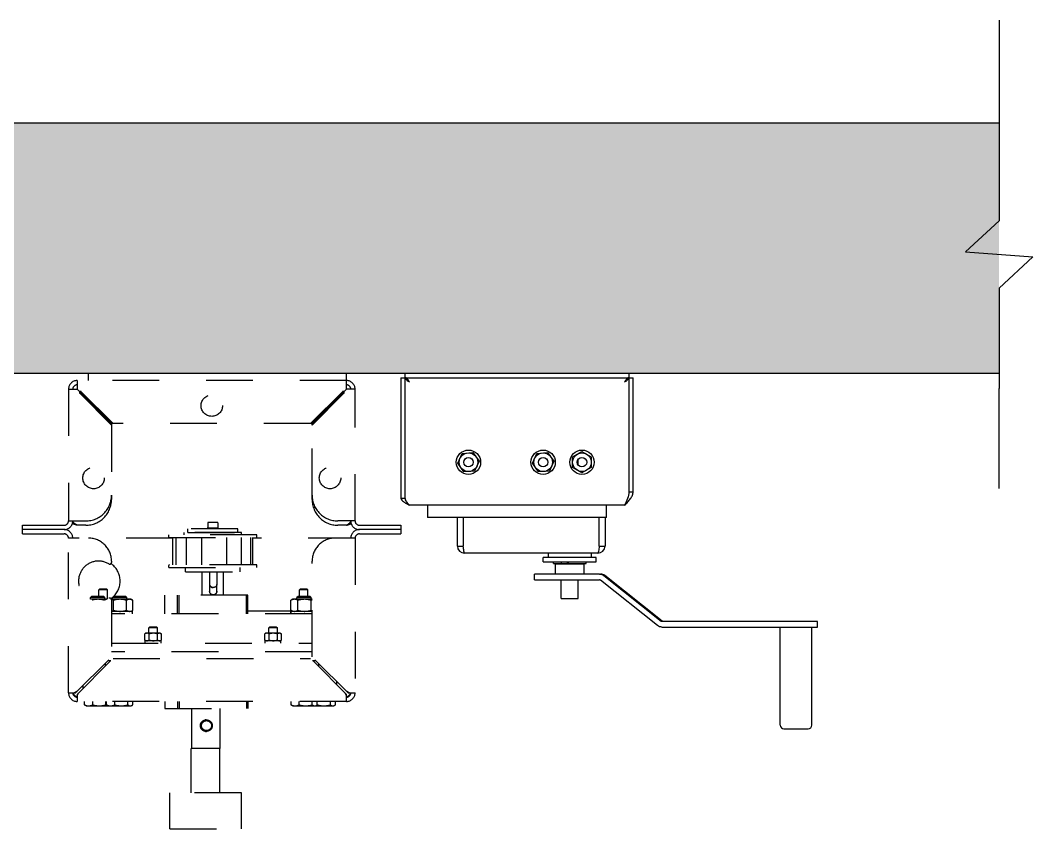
# Model space of a CAD drawing. Header units: millimetres. Extents: x 13935 to 21534, y -198 to 9202.
# Drawn here: x 16448 to 17155, y 5559 to 6123 of the extents above; entities that cross this region are included whole.
import ezdxf

# ---------------------------------------------------------------- set-up
doc = ezdxf.new("R2010")
doc.units = ezdxf.units.MM
doc.header["$LTSCALE"] = 326.7
doc.linetypes.add('DASHED', pattern=[0.2, 0.1, -0.1])
doc.layers.get('0').update_dxf_attribs({"linetype": 'CONTINUOUS'})
doc.layers.add('02___PRT_ALL_AXES', color=7, linetype='CONTINUOUS')

msp = doc.modelspace()

# ---------------------------------------------------------------- hatches: boundary and pattern name
at = {"linetype": 'ByBlock', "lineweight": 30}
h = msp.add_hatch(dxfattribs=at)
h.set_pattern_fill('AR-SAND', color=256)
h.set_pattern_definition([(37.5, (7975.873, 5304.493), (-1.60003, 48.94132), [0, -38.608, 0, -43.18, 0, -41.275]), (7.5, (7975.87, 5304.49), (44.95233, 71.6825), [0, -20.828, 0, -34.798, 0, -13.335]), (327.5, (7944.63, 5304.493), (79.09924, 0.14372), [0, -12.7, 0, -45.72, 0, -59.69]), (317.5, (7944.63, 5304.49), (76.35565, 22.29293), [0, -6.35, 0, -29.972, 0, -34.29])])
h.paths.add_polyline_path([(17131.09539, 5876.7575), (15459.19737, 5876.46395), (14695.21672, 5876.7575), (14695.21672, 6051.7575), (17131.09539, 6051.7575)])

# ---------------------------------------------------------------- linework, layer by layer
for p, q in [((17131.09539, 6074.97601), (17131.09539, 6004.97601)), ((17131.09539, 6074.97601), (17131.09539, 6004.97601)), ((17131.09539, 5936.31666), (17131.09539, 5866.31666)), ((17131.09539, 5936.31666), (17131.09539, 5866.31666)), ((17131.09539, 5796.31666), (17131.09539, 5866.31666)), ((17131.09539, 5796.31666), (17131.09539, 5866.31666))]:
    msp.add_line(p, q)
msp.add_line((14075.71672, 6051.7575), (17131.09539, 6051.7575), dxfattribs=at)
at = {"linetype": 'Continuous', "lineweight": 30}
for p, q in [((17131.09539, 5876.7575), (14075.71672, 5876.7575)), ((16713.71672, 5873.7575), (16875.71672, 5873.7575)), ((16713.71672, 5873.7575), (16713.71672, 5789.71904)), ((16716.71672, 5789.71904), (16716.71672, 5876.7575)), ((16872.71672, 5876.7575), (16872.71672, 5794.13932)), ((16875.71672, 5794.13932), (16875.71672, 5873.7575)), ((16833.51672, 5818.51028), (16840.01672, 5822.26306)), ((16840.01672, 5822.26306), (16846.51672, 5818.51028)), ((16753.34195, 5814.07843), (16756.49124, 5820.89131)), ((16756.49124, 5820.89131), (16763.96601, 5821.57038)), ((16763.96601, 5821.57038), (16768.29149, 5815.43657)), ((16768.29149, 5815.43657), (16765.1422, 5808.6237)), ((16805.45616, 5814.07843), (16808.60545, 5820.89131)), ((16808.60545, 5820.89131), (16816.08022, 5821.57038)), ((16816.08022, 5821.57038), (16820.4057, 5815.43657)), ((16820.4057, 5815.43657), (16817.25641, 5808.6237)), ((16833.51672, 5811.00473), (16833.51672, 5818.51028)), ((16837.46672, 5812.64117), (16837.46672, 5816.87371)), ((16846.51672, 5818.51028), (16846.51672, 5811.00473)), ((16757.66743, 5807.94463), (16753.34195, 5814.07843)), ((16765.1422, 5808.6237), (16757.66743, 5807.94463)), ((16809.78163, 5807.94463), (16805.45616, 5814.07843)), ((16817.25641, 5808.6237), (16809.78163, 5807.94463)), ((16840.01672, 5807.25195), (16833.51672, 5811.00473)), ((16846.51672, 5811.00473), (16840.01672, 5807.25195)), ((16872.71672, 5794.13932), (16875.71672, 5794.13932)), ((16713.71672, 5789.71904), (16716.71672, 5789.71904)), ((16869.71672, 5784.7575), (16719.71672, 5784.7575)), ((16732.31672, 5784.7575), (16732.31672, 5776.2575)), ((16857.11672, 5776.2575), (16857.11672, 5784.7575)), ((16857.11672, 5776.2575), (16732.31672, 5776.2575)), ((16753.11672, 5756.2575), (16753.11672, 5776.2575)), ((16757.11955, 5776.2575), (16757.11955, 5756.2575)), ((16852.11389, 5756.2575), (16852.11389, 5776.2575)), ((16856.11672, 5776.2575), (16856.11672, 5756.2575)), ((16449.71672, 5764.7575), (16449.71672, 5770.7575)), ((16684.71672, 5770.7575), (16713.71672, 5770.7575)), ((16713.71672, 5767.7575), (16684.71672, 5767.7575)), ((16713.71672, 5770.7575), (16713.71672, 5764.7575)), ((16684.71672, 5764.7575), (16713.71672, 5764.7575)), ((16753.11672, 5756.2575), (16757.11672, 5756.2575)), ((16757.12466, 5756.21759), (16757.11955, 5756.2575)), ((16851.11672, 5751.2575), (16758.11672, 5751.2575)), ((16816.46672, 5751.2575), (16816.46672, 5748.2575)), ((16846.46672, 5751.2575), (16846.46672, 5748.2575)), ((16852.11389, 5756.2575), (16852.10882, 5756.21756)), ((16852.11672, 5756.2575), (16856.11672, 5756.2575)), ((16849.96672, 5748.2575), (16812.96672, 5748.2575)), ((16812.96672, 5745.2575), (16812.96672, 5748.2575)), ((16812.96672, 5745.2575), (16849.96672, 5745.2575)), ((16820.08306, 5744.0575), (16820.08306, 5745.2575)), ((16825.83453, 5744.0575), (16825.83453, 5745.2575)), ((16829.59283, 5745.2575), (16829.59283, 5744.0575)), ((16830.00108, 5744.0575), (16830.00108, 5745.2575)), ((16830.5876, 5744.0575), (16830.5876, 5745.2575)), ((16842.98306, 5744.0575), (16842.98306, 5745.2575)), ((16849.96672, 5745.2575), (16849.96672, 5748.2575)), ((16820.08306, 5744.0575), (16830.00108, 5744.0575)), ((16841.46672, 5743.6575), (16821.46672, 5743.6575)), ((16821.46672, 5736.6575), (16821.46672, 5743.6575)), ((16821.96672, 5743.6575), (16821.96672, 5744.0575)), ((16830.5876, 5744.0575), (16842.98306, 5744.0575)), ((16840.96672, 5743.6575), (16840.96672, 5744.0575)), ((16841.46672, 5736.6575), (16841.46672, 5743.6575)), ((16852.26252, 5736.6575), (16806.85426, 5736.6575)), ((16806.85426, 5732.6575), (16806.85426, 5736.6575)), ((16806.85426, 5732.6575), (16852.26252, 5732.6575)), ((16825.46672, 5719.6575), (16825.46672, 5732.6575)), ((16837.46672, 5719.6575), (16837.46672, 5732.6575)), ((16892.70708, 5700.74497), (16852.885, 5732.44001)), ((16855.37489, 5735.57004), (16895.19697, 5703.87499)), ((16895.89529, 5703.87499), (16856.07321, 5735.57004)), ((16825.46672, 5719.6575), (16837.46672, 5719.6575)), ((17004.3968, 5703.6575), (16895.81944, 5703.6575)), ((17004.3968, 5699.6575), (17004.3968, 5703.6575)), ((16895.81944, 5699.6575), (17004.3968, 5699.6575)), ((16978.3968, 5631.2575), (16978.3968, 5699.6575)), ((17000.3968, 5631.2575), (17000.3968, 5699.6575)), ((16980.9968, 5628.6575), (16997.7968, 5628.6575))]:
    msp.add_line(p, q, dxfattribs=at)
at = {"linetype": 'DASHED', "lineweight": 30}
for p, q in [((16675.71672, 5871.7575), (16487.71672, 5871.7575)), ((16487.71672, 5871.7575), (16487.71672, 5865.7575)), ((16495.71672, 5871.7575), (16495.71672, 5876.7575)), ((16675.71672, 5865.7575), (16675.71672, 5876.7575)), ((16481.71672, 5865.7575), (16487.71672, 5865.7575)), ((16481.71672, 5865.7575), (16481.71672, 5773.7575)), ((16489.54377, 5863.93045), (16487.71672, 5865.7575)), ((16673.88966, 5863.93045), (16675.71672, 5865.7575)), ((16681.71672, 5865.7575), (16675.71672, 5865.7575)), ((16681.71672, 5773.7575), (16681.71672, 5865.7575)), ((16489.40144, 5863.71923), (16511.71672, 5841.40395)), ((16511.71672, 5840.69684), (16489.54378, 5862.86978)), ((16489.75499, 5864.07278), (16512.07027, 5841.7575)), ((16512.77738, 5841.7575), (16490.60444, 5863.93044)), ((16650.65606, 5841.7575), (16672.829, 5863.93044)), ((16673.67845, 5864.07278), (16651.36317, 5841.7575)), ((16651.71672, 5841.40395), (16674.032, 5863.71923)), ((16651.71672, 5840.69684), (16673.88966, 5862.86978)), ((16511.71672, 5841.40395), (16511.71672, 5840.69684)), ((16511.71672, 5840.69684), (16511.71672, 5791.7575)), ((16512.77738, 5841.7575), (16512.07027, 5841.7575)), ((16650.65606, 5841.7575), (16512.77738, 5841.7575)), ((16651.36317, 5841.7575), (16650.65606, 5841.7575)), ((16651.71672, 5840.69684), (16651.71672, 5841.40395)), ((16651.71672, 5791.7575), (16651.71672, 5840.69684)), ((16511.71672, 5791.7575), (16511.71672, 5788.7575)), ((16651.71672, 5788.7575), (16651.71672, 5791.7575)), ((16481.71672, 5773.7575), (16493.71672, 5773.7575)), ((16578.97873, 5772.35633), (16578.97873, 5768.70633)), ((16585.62873, 5772.70633), (16579.32873, 5772.70633)), ((16585.97873, 5772.35633), (16585.97873, 5768.70633)), ((16681.71672, 5773.7575), (16669.71672, 5773.7575)), ((16449.71672, 5770.7575), (16478.71672, 5770.7575)), ((16478.71672, 5767.7575), (16449.71672, 5767.7575)), ((16493.71672, 5770.7575), (16487.71672, 5770.7575)), ((16602.47873, 5765.65633), (16562.47873, 5765.65633)), ((16562.47873, 5764.15633), (16562.47873, 5765.65633)), ((16599.99373, 5768.15633), (16564.96373, 5768.15633)), ((16564.96373, 5765.75633), (16564.96373, 5768.15633)), ((16564.96373, 5765.75633), (16599.99373, 5765.75633)), ((16565.57873, 5765.65633), (16565.57873, 5765.75633)), ((16586.47873, 5768.70633), (16578.47873, 5768.70633)), ((16578.47873, 5768.15633), (16578.47873, 5768.70633)), ((16586.47873, 5768.15633), (16586.47873, 5768.70633)), ((16599.37873, 5765.65633), (16599.37873, 5765.75633)), ((16599.99373, 5765.75633), (16599.99373, 5768.15633)), ((16602.47873, 5764.15633), (16602.47873, 5765.65633)), ((16675.71672, 5770.7575), (16669.71672, 5770.7575)), ((16449.71672, 5764.7575), (16478.71672, 5764.7575)), ((16554.52873, 5761.7575), (16481.71672, 5761.7575)), ((16481.71672, 5653.7575), (16481.71672, 5761.7575)), ((16613.22873, 5764.15633), (16551.72873, 5764.15633)), ((16551.72873, 5762.15633), (16551.72873, 5764.15633)), ((16551.72873, 5762.15633), (16613.22873, 5762.15633)), ((16554.52873, 5743.15633), (16554.52873, 5762.15633)), ((16556.66553, 5762.15633), (16556.66553, 5743.15633)), ((16563.77935, 5762.15633), (16563.77935, 5743.15633)), ((16574.49779, 5762.15633), (16574.49779, 5743.15633)), ((16592.17766, 5743.15633), (16592.17766, 5762.15633)), ((16602.48811, 5743.15633), (16602.48811, 5762.15633)), ((16608.93449, 5743.15633), (16608.93449, 5762.15633)), ((16610.42873, 5743.15633), (16610.42873, 5762.15633)), ((16681.71672, 5761.7575), (16610.42873, 5761.7575)), ((16613.22873, 5762.15633), (16613.22873, 5764.15633)), ((16681.71672, 5761.7575), (16681.71672, 5653.7575)), ((16511.71672, 5745.7575), (16511.71672, 5744.80357)), ((16651.71672, 5678.81816), (16651.71672, 5745.7575)), ((16551.72873, 5741.15633), (16551.72873, 5742.65633)), ((16551.72873, 5741.15633), (16613.22873, 5741.15633)), ((16612.72873, 5743.15633), (16552.22873, 5743.15633)), ((16563.47873, 5738.15633), (16563.47873, 5741.15633)), ((16563.47873, 5738.15633), (16601.47873, 5738.15633)), ((16574.97873, 5721.85633), (16574.97873, 5738.15633)), ((16580.21235, 5738.15633), (16580.21235, 5724.65633)), ((16580.29115, 5729.70633), (16580.29115, 5738.15633)), ((16585.23848, 5738.15633), (16585.23848, 5729.70633)), ((16589.97873, 5721.85633), (16589.97873, 5738.15633)), ((16601.47873, 5738.15633), (16601.47873, 5741.15633)), ((16613.22873, 5741.15633), (16613.22873, 5742.65633)), ((16503.38287, 5726.05633), (16502.88287, 5725.55633)), ((16508.88287, 5725.55633), (16502.88287, 5725.55633)), ((16502.88287, 5721.05633), (16502.88287, 5725.55633)), ((16508.38252, 5726.05633), (16503.38287, 5726.05633)), ((16508.38287, 5726.05633), (16508.88287, 5725.55633)), ((16508.88287, 5719.26758), (16508.88287, 5725.55633)), ((16582.60057, 5727.23133), (16582.76481, 5727.23133)), ((16585.12421, 5724.65633), (16585.12421, 5728.9808)), ((16585.20965, 5724.65633), (16585.20965, 5729.3578)), ((16643.31926, 5726.05633), (16642.81926, 5725.55633)), ((16648.81926, 5725.55633), (16642.81926, 5725.55633)), ((16642.81926, 5721.05633), (16642.81926, 5725.55633)), ((16648.31891, 5726.05633), (16643.31926, 5726.05633)), ((16648.31926, 5726.05633), (16648.81926, 5725.55633)), ((16648.81926, 5721.05633), (16648.81926, 5725.55633)), ((16508.42896, 5719.05633), (16496.98553, 5719.05633)), ((16497.8066, 5721.05633), (16497.0566, 5720.30633)), ((16507.0566, 5720.30633), (16497.0566, 5720.30633)), ((16497.0566, 5719.05633), (16497.0566, 5720.30633)), ((16506.3066, 5721.05633), (16497.8066, 5721.05633)), ((16506.3066, 5721.05633), (16507.0566, 5720.30633)), ((16507.0566, 5719.05633), (16507.0566, 5720.30633)), ((16525.41672, 5719.05633), (16511.64242, 5719.05633)), ((16511.71672, 5718.71143), (16511.71672, 5678.81816)), ((16513.16672, 5721.05633), (16512.41672, 5720.30633)), ((16522.41672, 5720.30633), (16512.41672, 5720.30633)), ((16512.41672, 5719.05633), (16512.41672, 5720.30633)), ((16513.06319, 5711.37086), (16513.06319, 5718.3418)), ((16521.66672, 5721.05633), (16513.16672, 5721.05633)), ((16521.66672, 5721.05633), (16522.41672, 5720.30633)), ((16522.29581, 5711.37086), (16522.29581, 5718.3418)), ((16522.41672, 5719.05633), (16522.41672, 5720.30633)), ((16525.41672, 5719.05633), (16526.4872, 5718.43828)), ((16526.64934, 5718.3418), (16526.4872, 5718.43824)), ((16526.64934, 5711.37086), (16526.64934, 5718.3418)), ((16606.83696, 5721.85633), (16548.83696, 5721.85633)), ((16548.83696, 5708.85633), (16548.83696, 5721.85633)), ((16557.86884, 5708.85633), (16557.86884, 5721.85633)), ((16558.97873, 5708.85633), (16558.97873, 5721.85633)), ((16605.97873, 5708.85633), (16605.97873, 5721.85633)), ((16606.83696, 5710.85633), (16606.83696, 5721.85633)), ((16636.92792, 5718.3418), (16637.09006, 5718.43824)), ((16636.92792, 5711.37086), (16636.92792, 5718.3418)), ((16638.16054, 5719.05633), (16637.09006, 5718.43828)), ((16651.71672, 5719.05633), (16638.16054, 5719.05633)), ((16641.91054, 5721.05633), (16641.16054, 5720.30633)), ((16651.16054, 5720.30633), (16641.16054, 5720.30633)), ((16641.16054, 5719.05633), (16641.16054, 5720.30633)), ((16641.80701, 5711.37086), (16641.80701, 5718.3418)), ((16650.41054, 5721.05633), (16641.91054, 5721.05633)), ((16650.41054, 5721.05633), (16651.16054, 5720.30633)), ((16651.03963, 5711.37086), (16651.03963, 5718.3418)), ((16651.16054, 5719.05633), (16651.16054, 5720.30633)), ((16526.41672, 5710.65633), (16511.71672, 5710.65633)), ((16651.71672, 5708.85633), (16511.71672, 5708.85633)), ((16525.41672, 5710.65633), (16526.4872, 5711.27437)), ((16526.41672, 5708.85633), (16526.41672, 5710.65633)), ((16526.4872, 5711.27441), (16526.64934, 5711.37086)), ((16636.61307, 5710.85633), (16605.97873, 5710.85633)), ((16606.62926, 5710.85633), (16606.62926, 5708.85633)), ((16636.61307, 5710.85633), (16636.61307, 5708.85633)), ((16637.09006, 5711.27441), (16636.92792, 5711.37086)), ((16638.16054, 5710.65633), (16637.09006, 5711.27437)), ((16651.71672, 5710.65633), (16637.16054, 5710.65633)), ((16637.16054, 5708.85633), (16637.16054, 5710.65633)), ((16535.00157, 5694.90975), (16535.10291, 5694.97002)), ((16535.00157, 5690.60291), (16535.00157, 5694.90975)), ((16535.77196, 5695.35633), (16535.10291, 5694.97005)), ((16545.77196, 5695.35633), (16535.77196, 5695.35633)), ((16538.27196, 5699.55633), (16537.77196, 5699.05633)), ((16543.77196, 5699.05633), (16537.77196, 5699.05633)), ((16537.77196, 5695.35633), (16537.77196, 5699.05633)), ((16538.051, 5690.60291), (16538.051, 5694.90975)), ((16543.27196, 5699.55633), (16538.27196, 5699.55633)), ((16543.27196, 5699.55633), (16543.77196, 5699.05633)), ((16543.77196, 5695.35633), (16543.77196, 5699.05633)), ((16543.82139, 5690.60291), (16543.82139, 5694.90975)), ((16545.77196, 5695.35633), (16546.44101, 5694.97005)), ((16546.54235, 5694.90975), (16546.44101, 5694.97002)), ((16546.54235, 5690.60291), (16546.54235, 5694.90975)), ((16618.69826, 5694.90975), (16618.7996, 5694.97002)), ((16618.69826, 5690.60291), (16618.69826, 5694.90975)), ((16619.46865, 5695.35633), (16618.7996, 5694.97005)), ((16629.46865, 5695.35633), (16619.46865, 5695.35633)), ((16621.96865, 5699.55633), (16621.46865, 5699.05633)), ((16627.46865, 5699.05633), (16621.46865, 5699.05633)), ((16621.46865, 5695.35633), (16621.46865, 5699.05633)), ((16621.74769, 5690.60291), (16621.74769, 5694.90975)), ((16626.96865, 5699.55633), (16621.96865, 5699.55633)), ((16626.96865, 5699.55633), (16627.46865, 5699.05633)), ((16627.46865, 5695.35633), (16627.46865, 5699.05633)), ((16627.51808, 5690.60291), (16627.51808, 5694.90975)), ((16629.46865, 5695.35633), (16630.1377, 5694.97005)), ((16630.23904, 5694.90975), (16630.1377, 5694.97002)), ((16630.23904, 5690.60291), (16630.23904, 5694.90975)), ((16511.71672, 5688.35633), (16651.71672, 5688.35633)), ((16535.10291, 5690.54263), (16535.00157, 5690.60291)), ((16535.77196, 5690.15633), (16535.10291, 5690.5426)), ((16546.27196, 5690.15633), (16535.27196, 5690.15633)), ((16535.27196, 5688.35633), (16535.27196, 5690.15633)), ((16545.77196, 5690.15633), (16546.44101, 5690.5426)), ((16546.27196, 5688.35633), (16546.27196, 5690.15633)), ((16546.44101, 5690.54263), (16546.54235, 5690.60291)), ((16618.7996, 5690.54263), (16618.69826, 5690.60291)), ((16619.46865, 5690.15633), (16618.7996, 5690.5426)), ((16629.96865, 5690.15633), (16618.96865, 5690.15633)), ((16618.96865, 5688.35633), (16618.96865, 5690.15633)), ((16629.46865, 5690.15633), (16630.1377, 5690.5426)), ((16629.96865, 5688.35633), (16629.96865, 5690.15633)), ((16630.1377, 5690.54263), (16630.23904, 5690.60291)), ((16651.71672, 5682.35633), (16511.71672, 5682.35633)), ((16486.65606, 5653.7575), (16511.71672, 5678.81816)), ((16487.71672, 5652.69684), (16512.77738, 5677.7575)), ((16507.31672, 5674.41816), (16507.31672, 5672.29684)), ((16509.25488, 5676.35633), (16511.37621, 5676.35633)), ((16512.77738, 5677.7575), (16650.65606, 5677.7575)), ((16675.71672, 5652.69684), (16650.65606, 5677.7575)), ((16676.77738, 5653.7575), (16651.71672, 5678.81816)), ((16652.05723, 5676.35633), (16654.17855, 5676.35633)), ((16656.25425, 5674.28064), (16656.25425, 5672.15931)), ((16668.71068, 5661.82421), (16668.71068, 5659.70289)), ((16481.71672, 5653.7575), (16486.65606, 5653.7575)), ((16484.71672, 5653.7575), (16484.79878, 5653.49979)), ((16487.71672, 5654.81816), (16485.59539, 5653.7575)), ((16487.71672, 5651.63617), (16488.77738, 5653.7575)), ((16487.71672, 5652.69684), (16487.71672, 5647.7575)), ((16491.78587, 5658.88731), (16491.78587, 5656.76599)), ((16674.65606, 5653.7575), (16675.71672, 5651.63617)), ((16677.83805, 5653.7575), (16675.71672, 5654.81816)), ((16675.71672, 5647.7575), (16675.71672, 5652.69684)), ((16676.77738, 5653.7575), (16681.71672, 5653.7575)), ((16678.63466, 5653.49979), (16678.71672, 5653.7575)), ((16675.71672, 5647.7575), (16487.71672, 5647.7575)), ((16492.91029, 5645.37086), (16492.91029, 5647.7575)), ((16498.60538, 5645.37086), (16498.60538, 5647.7575)), ((16507.75169, 5645.37086), (16507.75169, 5647.7575)), ((16508.27041, 5645.37086), (16508.27041, 5647.7575)), ((16513.96551, 5645.37086), (16513.96551, 5647.7575)), ((16523.11182, 5645.37086), (16523.11182, 5647.7575)), ((16526.56303, 5645.37086), (16526.56303, 5647.7575)), ((16548.83696, 5647.7575), (16548.83696, 5642.85633)), ((16557.86884, 5647.7575), (16557.86884, 5642.85633)), ((16558.97873, 5647.7575), (16558.97873, 5642.85633)), ((16605.97873, 5647.7575), (16605.97873, 5642.85633)), ((16606.83696, 5647.7575), (16606.83696, 5642.85633)), ((16637.01423, 5645.37086), (16637.01423, 5647.7575)), ((16642.70933, 5645.37086), (16642.70933, 5647.7575)), ((16651.85564, 5645.37086), (16651.85564, 5647.7575)), ((16655.30685, 5645.37086), (16655.30685, 5647.7575)), ((16655.31136, 5645.3601), (16655.33699, 5645.37086)), ((16655.31156, 5645.35899), (16655.33699, 5645.37086)), ((16655.33699, 5645.37086), (16655.33699, 5647.7575)), ((16664.4833, 5645.37086), (16664.4833, 5647.7575)), ((16667.93451, 5645.37086), (16667.93451, 5647.7575)), ((16494.0566, 5644.65633), (16493.43208, 5645.01689)), ((16494.0566, 5644.65633), (16525.41672, 5644.65633)), ((16509.41672, 5644.65633), (16508.7922, 5645.01689)), ((16525.41672, 5644.65633), (16526.04124, 5645.01689)), ((16548.83696, 5642.85633), (16606.83696, 5642.85633)), ((16567.47026, 5642.85633), (16567.47026, 5614.92193)), ((16587.37026, 5642.85633), (16587.37026, 5614.92193)), ((16638.16054, 5644.65633), (16637.53602, 5645.01689)), ((16638.16054, 5644.65633), (16666.7882, 5644.65633)), ((16654.16054, 5644.65633), (16654.78506, 5645.01689)), ((16666.7882, 5644.65633), (16667.41272, 5645.01689)), ((16577.74709, 5634.85633), (16578.01503, 5634.85633)), ((16577.74709, 5626.85633), (16578.01503, 5626.85633)), ((16567.47026, 5614.92193), (16567.42026, 5614.87193)), ((16587.42026, 5614.87193), (16567.42026, 5614.87193)), ((16567.42026, 5583.87193), (16567.42026, 5614.87193)), ((16587.37026, 5614.92193), (16587.42026, 5614.87193)), ((16587.42026, 5583.87193), (16587.42026, 5614.87193)), ((16602.42026, 5583.87193), (16552.42026, 5583.87193)), ((16552.42026, 5558.87193), (16552.42026, 5583.87193)), ((16602.42026, 5558.87193), (16602.42026, 5583.87193)), ((16552.42026, 5558.87193), (16602.42026, 5558.87193))]:
    msp.add_line(p, q, dxfattribs=at)
for points in [[(17131.09539, 6123.31666), (17131.09539, 6054.49461)], [(17131.09539, 6123.31666), (17131.09539, 6054.49461)], [(17131.09539, 6028.30935), (17131.09539, 5983.31666), (17107.60879, 5961.54015), (17154.58199, 5958.09317), (17131.09539, 5936.31666), (17131.09539, 5867.49461)], [(17131.09539, 6028.30935), (17131.09539, 5983.31666), (17107.60879, 5961.54015), (17154.58199, 5958.09317), (17131.09539, 5936.31666), (17131.09539, 5867.49461)]]:
    msp.add_lwpolyline(points)
at = {"linetype": 'Continuous', "lineweight": 30}
for centre, radius in [((16760.81672, 5814.7575), 8.5), ((16812.93093, 5814.7575), 8.5), ((16840.01672, 5814.7575), 8.5), ((16760.81672, 5814.7575), 6.49675), ((16760.81672, 5814.7575), 3.3235), ((16812.93093, 5814.7575), 6.49675), ((16812.93093, 5814.7575), 3.3235), ((16840.01672, 5814.7575), 6.49675), ((16840.01672, 5814.7575), 3.3235)]:
    msp.add_circle(centre, radius, dxfattribs=at)
at = {"linetype": 'DASHED', "lineweight": 30}
for centre, radius, start, end in [((16487.71672, 5865.7575), 6, 90, 180), ((16675.71672, 5865.7575), 6, 0, 90), ((16487.71672, 5865.7575), 3, 90, 180), ((16675.71672, 5865.7575), 3, 0, 90), ((16493.71672, 5791.7575), 18, 270, 0), ((16493.71672, 5788.7575), 18, 270, 0), ((16669.71672, 5791.7575), 18, 180, 270), ((16669.71672, 5788.7575), 18, 180, 270), ((16478.71672, 5773.7575), 6, 270, 0), ((16478.71672, 5773.7575), 3, 270, 0), ((16579.32873, 5772.35633), 0.35, 90, 180), ((16585.62873, 5772.35633), 0.35, 0, 90), ((16684.71672, 5773.7575), 6, 180, 270), ((16684.71672, 5773.7575), 3, 180, 270), ((16478.71672, 5761.7575), 6, 0, 90), ((16684.71672, 5761.7575), 6, 90, 180), ((16478.71672, 5761.7575), 3, 0, 90), ((16495.71672, 5745.7575), 16, 0, 90), ((16667.71672, 5745.7575), 16, 90, 180), ((16684.71672, 5761.7575), 3, 90, 180), ((16502.71672, 5731.7575), 14, 59.12559459, 300.87440541), ((16510.51672, 5744.80357), 1.2, 239.12559459, 0), ((16502.71672, 5731.7575), 15, 314.31636315, 54.70632035), ((16552.22873, 5742.65633), 0.5, 90, 180), ((16612.72873, 5742.65633), 0.5, 0, 90), ((16510.51672, 5718.71143), 1.2, 0, 120.87440541), ((16502.71672, 5731.7575), 15, 305.29161467, 310.2868859), ((16510.38547, 5714.05029), 5.03321, 70.47890276, 75.16876184), ((16487.71672, 5653.7575), 6, 180, 270), ((16487.71672, 5653.7575), 3, 180, 270), ((16580.25315, 5714.48234), 113.2021, 212.44084574, 212.68711861), ((16675.71672, 5653.7575), 6, 270, 0), ((16675.71672, 5653.7575), 3, 270, 0), ((16583.18029, 5714.48234), 113.2021, 327.3128814, 327.55915426), ((16650.79367, 5655.07258), 10.71285, 294.64596236, 294.94364277), ((16509.47761, 5646.59212), 1.9358, 267.78048233, 268.21766343), ((16577.7499, 5630.82476), 4.03157, 90.03998017, 103.6229911), ((16577.74975, 5630.88685), 4.03052, 256.65330488, 269.96216806)]:
    msp.add_arc(centre, radius, start, end, dxfattribs=at)
at = {"linetype": 'Continuous', "lineweight": 30}
for centre, radius, start, end in [((16758.11672, 5756.2575), 5, 180, 270), ((16851.11672, 5756.2575), 5, 270, 0), ((16896.51992, 5704.66051), 1.00359, 231.50843906, 244.29560927), ((16980.9968, 5631.2575), 2.6, 180, 270), ((16997.7968, 5631.2575), 2.6, 270, 0)]:
    msp.add_arc(centre, radius, start, end, dxfattribs=at)
at = {"linetype": 'DASHED', "lineweight": 30}
for centre, major_axis in [((16490.07411, 5863.40011), (0.53033, -0.53033)), ((16673.35933, 5863.40011), (-0.53033, -0.53033))]:
    msp.add_ellipse(centre, major_axis=major_axis, ratio=0.999992647, start_param=1.570796327, end_param=4.71238898, dxfattribs=at)
at = {"linetype": 'Continuous', "lineweight": 30}
for points, knots in [([(16717.51277, 5873.50066), (16717.4486, 5873.54148), (16717.20487, 5873.68028), (16716.92153, 5873.7575), (16716.71672, 5873.7575)], [0, 0, 0, 0, 0.270784639, 1, 1, 1, 1]), ([(16716.71672, 5873.7575), (16716.71672, 5873.17802), (16717.78682, 5871.91594), (16718.98619, 5871.22257), (16719.71672, 5870.7575)], [0, 0, 0, 0, 0.400892687, 1, 1, 1, 1]), ([(16719.71672, 5870.7575), (16719.36352, 5871.3123), (16718.73699, 5872.29966), (16717.95198, 5873.22128), (16717.51277, 5873.50066)], [0, 0, 0, 0, 0.558198161, 1, 1, 1, 1]), ([(16869.71672, 5870.7575), (16870.44725, 5871.22257), (16871.64662, 5871.91594), (16872.71672, 5873.17802), (16872.71672, 5873.7575)], [0, 0, 0, 0, 0.599107314, 1, 1, 1, 1]), ([(16871.92067, 5873.50066), (16871.48146, 5873.22128), (16870.69645, 5872.29966), (16870.06992, 5871.3123), (16869.71672, 5870.7575)], [0, 0, 0, 0, 0.441801837, 1, 1, 1, 1]), ([(16872.71672, 5873.7575), (16872.51191, 5873.7575), (16872.22857, 5873.68028), (16871.98484, 5873.54148), (16871.92067, 5873.50066)], [0, 0, 0, 0, 0.729215364, 1, 1, 1, 1]), ([(16869.71672, 5784.7575), (16870.49215, 5785.5294), (16871.98861, 5787.01744), (16873.95403, 5789.29732), (16875.35166, 5791.64427), (16875.71672, 5793.34278), (16875.71672, 5794.13932)], [0, 0, 0, 0, 0.287885288, 0.555202289, 0.790415225, 1, 1, 1, 1]), ([(16872.71672, 5794.13932), (16872.71672, 5792.54849), (16871.99033, 5789.2398), (16870.48698, 5786.29101), (16869.71672, 5784.7575)], [0, 0, 0, 0, 0.481061438, 1, 1, 1, 1]), ([(16713.71672, 5789.71904), (16713.71672, 5788.70566), (16715.29378, 5787.25232), (16717.47653, 5785.94126), (16718.94692, 5785.16275), (16719.71672, 5784.7575)], [0, 0, 0, 0, 0.382023544, 0.672046593, 1, 1, 1, 1]), ([(16719.71672, 5784.7575), (16718.96744, 5785.54639), (16717.58729, 5786.92601), (16716.71672, 5788.84177), (16716.71672, 5789.71904)], [0, 0, 0, 0, 0.553615771, 1, 1, 1, 1]), ([(16758.11672, 5751.2575), (16758.06463, 5751.2575), (16757.94585, 5751.39906), (16757.84999, 5751.68103), (16757.72583, 5752.14256), (16757.55624, 5753.03293), (16757.35361, 5754.41211), (16757.20512, 5755.58351), (16757.12462, 5756.21755)], [0, 0, 0, 0, 0.030571706, 0.090788664, 0.183534606, 0.306464655, 0.62486981, 1, 1, 1, 1]), ([(16852.10882, 5756.21756), (16852.02832, 5755.58356), (16851.87984, 5754.41219), (16851.67721, 5753.03303), (16851.50763, 5752.14264), (16851.38346, 5751.68107), (16851.2876, 5751.39908), (16851.16881, 5751.2575), (16851.11672, 5751.2575)], [0, 0, 0, 0, 0.375107889, 0.69351499, 0.816449446, 0.909201717, 0.969426308, 1, 1, 1, 1])]:
    msp.add_open_spline(points, degree=3, knots=knots, dxfattribs=at)
at = {"linetype": 'DASHED', "lineweight": 30}
for points, knots in [([(16487.71672, 5770.7575), (16487.33112, 5771.00298), (16486.59408, 5771.47539), (16485.45431, 5772.30088), (16484.71672, 5773.17803), (16484.71672, 5773.7575)], [0, 0, 0, 0, 0.316084716, 0.599301342, 1, 1, 1, 1]), ([(16675.71672, 5770.7575), (16676.10232, 5771.00298), (16676.83936, 5771.47539), (16677.97913, 5772.30088), (16678.71672, 5773.17803), (16678.71672, 5773.7575)], [0, 0, 0, 0, 0.316084716, 0.599301342, 1, 1, 1, 1]), ([(16487.71672, 5770.7575), (16487.42381, 5770.85074), (16486.30878, 5771.20617), (16485.19593, 5771.57168), (16484.38984, 5771.88)], [0, 0, 0, 0, 0.262629827, 1, 1, 1, 1]), ([(16675.71672, 5770.7575), (16676.00963, 5770.85074), (16677.12466, 5771.20617), (16678.23751, 5771.57168), (16679.0436, 5771.88)], [0, 0, 0, 0, 0.262629827, 1, 1, 1, 1]), ([(16580.20415, 5729.09266), (16580.27132, 5728.83008), (16580.49445, 5728.32333), (16581.05596, 5727.71565), (16581.78358, 5727.322), (16582.32966, 5727.23133), (16582.60059, 5727.23133)], [0, 0, 0, 0, 0.25005331, 0.500073272, 0.750051333, 1, 1, 1, 1]), ([(16582.72509, 5722.15633), (16582.08532, 5722.15633), (16580.75508, 5722.68884), (16580.21235, 5724.01777), (16580.21235, 5724.65633)], [0, 0, 0, 0, 0.500472455, 1, 1, 1, 1]), ([(16582.7648, 5727.23133), (16582.44307, 5727.23134), (16581.79252, 5727.36015), (16580.97031, 5727.91101), (16580.41986, 5728.73366), (16580.29115, 5729.38443), (16580.29115, 5729.70633)], [0, 0, 0, 0, 0.249936362, 0.499910268, 0.749936128, 1, 1, 1, 1]), ([(16585.12421, 5724.65633), (16585.12421, 5724.03378), (16584.61896, 5722.7394), (16583.34571, 5722.18294), (16582.72382, 5722.15828)], [0, 0, 0, 0, 0.500067346, 1, 1, 1, 1]), ([(16585.20965, 5724.65633), (16585.20965, 5724.01959), (16584.68713, 5722.6915), (16583.36058, 5722.15633), (16582.72509, 5722.15633)], [0, 0, 0, 0, 0.500491231, 1, 1, 1, 1]), ([(16585.23848, 5729.70633), (16585.23848, 5729.38444), (16585.10976, 5728.73366), (16584.55931, 5727.91101), (16583.73709, 5727.36014), (16583.08653, 5727.23133), (16582.7648, 5727.23133)], [0, 0, 0, 0, 0.250060478, 0.500086772, 0.750063139, 1, 1, 1, 1]), ([(16502.31937, 5719.05633), (16501.64631, 5719.05633), (16500.29844, 5718.95565), (16498.97745, 5718.68047), (16498.32558, 5718.5122)], [0, 0, 0, 0, 0.499933269, 1, 1, 1, 1]), ([(16506.73522, 5718.39874), (16506.01671, 5718.59941), (16504.5588, 5718.93208), (16503.06509, 5719.05633), (16502.31937, 5719.05633)], [0, 0, 0, 0, 0.500095396, 1, 1, 1, 1]), ([(16507.97145, 5718.84945), (16507.90962, 5718.82751), (16507.65953, 5718.73211), (16507.418, 5718.61506), (16507.24062, 5718.51842)], [0, 0, 0, 0, 0.245166911, 1, 1, 1, 1]), ([(16513.06319, 5718.3418), (16512.98165, 5718.38636), (16512.65885, 5718.55622), (16512.32367, 5718.70359), (16512.06733, 5718.79418)], [0, 0, 0, 0, 0.254724476, 1, 1, 1, 1]), ([(16517.6795, 5719.05633), (16516.89915, 5719.05633), (16515.3359, 5718.91992), (16513.81322, 5718.55843), (16513.06319, 5718.3418)], [0, 0, 0, 0, 0.499890529, 1, 1, 1, 1]), ([(16522.29581, 5718.3418), (16521.54577, 5718.55843), (16520.0231, 5718.91992), (16518.45985, 5719.05633), (16517.6795, 5719.05633)], [0, 0, 0, 0, 0.500109546, 1, 1, 1, 1]), ([(16524.47257, 5719.05633), (16524.10028, 5719.05633), (16523.32634, 5718.90691), (16522.63589, 5718.55011), (16522.29581, 5718.3418)], [0, 0, 0, 0, 0.482805019, 1, 1, 1, 1]), ([(16526.4872, 5718.43829), (16526.17091, 5718.62091), (16525.52733, 5718.93058), (16524.816, 5719.05633), (16524.47257, 5719.05633)], [0, 0, 0, 0, 0.515386006, 1, 1, 1, 1]), ([(16639.36746, 5719.05633), (16638.95149, 5719.05633), (16638.09434, 5718.91021), (16637.31244, 5718.55196), (16636.92792, 5718.3418)], [0, 0, 0, 0, 0.486985782, 1, 1, 1, 1]), ([(16641.80701, 5718.3418), (16641.42248, 5718.55196), (16640.64058, 5718.91021), (16639.78344, 5719.05633), (16639.36746, 5719.05633)], [0, 0, 0, 0, 0.513014294, 1, 1, 1, 1]), ([(16646.42332, 5719.05633), (16645.64296, 5719.05633), (16644.07972, 5718.91992), (16642.55704, 5718.55843), (16641.80701, 5718.3418)], [0, 0, 0, 0, 0.499890529, 1, 1, 1, 1]), ([(16651.03963, 5718.3418), (16650.28959, 5718.55843), (16648.76692, 5718.91992), (16647.20367, 5719.05633), (16646.42332, 5719.05633)], [0, 0, 0, 0, 0.500109546, 1, 1, 1, 1]), ([(16651.71613, 5718.70409), (16651.65891, 5718.67817), (16651.42776, 5718.56826), (16651.20427, 5718.44265), (16651.03963, 5718.3418)], [0, 0, 0, 0, 0.24549962, 1, 1, 1, 1]), ([(16511.71712, 5710.80848), (16511.83174, 5710.83987), (16512.29659, 5710.98617), (16512.74018, 5711.19432), (16513.06319, 5711.37086)], [0, 0, 0, 0, 0.244058329, 1, 1, 1, 1]), ([(16513.06319, 5711.37086), (16513.81322, 5711.15422), (16515.3359, 5710.79273), (16516.89915, 5710.65633), (16517.6795, 5710.65633)], [0, 0, 0, 0, 0.500109545, 1, 1, 1, 1]), ([(16517.6795, 5710.65633), (16518.45985, 5710.65633), (16520.0231, 5710.79273), (16521.54577, 5711.15422), (16522.29581, 5711.37086)], [0, 0, 0, 0, 0.499890527, 1, 1, 1, 1]), ([(16522.29581, 5711.37086), (16522.63589, 5711.16255), (16523.32634, 5710.80575), (16524.10028, 5710.65633), (16524.47257, 5710.65633)], [0, 0, 0, 0, 0.517195053, 1, 1, 1, 1]), ([(16524.47257, 5710.65633), (16524.816, 5710.65633), (16525.52733, 5710.78207), (16526.17091, 5711.09175), (16526.4872, 5711.27437)], [0, 0, 0, 0, 0.484614072, 1, 1, 1, 1]), ([(16636.92792, 5711.37086), (16637.31244, 5711.1607), (16638.09434, 5710.80244), (16638.95149, 5710.65633), (16639.36746, 5710.65633)], [0, 0, 0, 0, 0.513014291, 1, 1, 1, 1]), ([(16639.36746, 5710.65633), (16639.78344, 5710.65633), (16640.64058, 5710.80244), (16641.42248, 5711.1607), (16641.80701, 5711.37086)], [0, 0, 0, 0, 0.486985779, 1, 1, 1, 1]), ([(16641.80701, 5711.37086), (16642.55704, 5711.15422), (16644.07972, 5710.79273), (16645.64296, 5710.65633), (16646.42332, 5710.65633)], [0, 0, 0, 0, 0.500109545, 1, 1, 1, 1]), ([(16646.42332, 5710.65633), (16647.20367, 5710.65633), (16648.76692, 5710.79273), (16650.28959, 5711.15422), (16651.03963, 5711.37086)], [0, 0, 0, 0, 0.499890527, 1, 1, 1, 1]), ([(16651.03963, 5711.37086), (16651.09518, 5711.33683), (16651.31507, 5711.20598), (16651.54238, 5711.08726), (16651.71613, 5711.00856)], [0, 0, 0, 0, 0.25457616, 1, 1, 1, 1]), ([(16536.52629, 5695.35633), (16536.2663, 5695.35633), (16535.73059, 5695.26501), (16535.2419, 5695.0411), (16535.00157, 5694.90975)], [0, 0, 0, 0, 0.486985782, 1, 1, 1, 1]), ([(16538.051, 5694.90975), (16537.81068, 5695.0411), (16537.32199, 5695.26501), (16536.78627, 5695.35633), (16536.52629, 5695.35633)], [0, 0, 0, 0, 0.513014294, 1, 1, 1, 1]), ([(16540.9362, 5695.35633), (16540.44848, 5695.35633), (16539.47145, 5695.27108), (16538.51977, 5695.04514), (16538.051, 5694.90975)], [0, 0, 0, 0, 0.499890529, 1, 1, 1, 1]), ([(16543.82139, 5694.90975), (16543.35262, 5695.04514), (16542.40095, 5695.27108), (16541.42392, 5695.35633), (16540.9362, 5695.35633)], [0, 0, 0, 0, 0.500109546, 1, 1, 1, 1]), ([(16545.18187, 5695.35633), (16544.94918, 5695.35633), (16544.46547, 5695.26294), (16544.03394, 5695.03994), (16543.82139, 5694.90975)], [0, 0, 0, 0, 0.482805019, 1, 1, 1, 1]), ([(16546.44101, 5694.97005), (16546.24333, 5695.08419), (16545.84109, 5695.27774), (16545.39651, 5695.35633), (16545.18187, 5695.35633)], [0, 0, 0, 0, 0.515386006, 1, 1, 1, 1]), ([(16620.22298, 5695.35633), (16619.96299, 5695.35633), (16619.42728, 5695.26501), (16618.93859, 5695.0411), (16618.69826, 5694.90975)], [0, 0, 0, 0, 0.486985782, 1, 1, 1, 1]), ([(16621.74769, 5694.90975), (16621.50736, 5695.0411), (16621.01868, 5695.26501), (16620.48296, 5695.35633), (16620.22298, 5695.35633)], [0, 0, 0, 0, 0.513014294, 1, 1, 1, 1]), ([(16624.63288, 5695.35633), (16624.14516, 5695.35633), (16623.16813, 5695.27108), (16622.21646, 5695.04514), (16621.74769, 5694.90975)], [0, 0, 0, 0, 0.499890529, 1, 1, 1, 1]), ([(16627.51808, 5694.90975), (16627.04931, 5695.04514), (16626.09763, 5695.27108), (16625.1206, 5695.35633), (16624.63288, 5695.35633)], [0, 0, 0, 0, 0.500109546, 1, 1, 1, 1]), ([(16628.87856, 5695.35633), (16628.64587, 5695.35633), (16628.16216, 5695.26294), (16627.73063, 5695.03994), (16627.51808, 5694.90975)], [0, 0, 0, 0, 0.482805019, 1, 1, 1, 1]), ([(16630.1377, 5694.97005), (16629.94002, 5695.08419), (16629.53778, 5695.27774), (16629.0932, 5695.35633), (16628.87856, 5695.35633)], [0, 0, 0, 0, 0.515386006, 1, 1, 1, 1]), ([(16535.00157, 5690.60291), (16535.2419, 5690.47156), (16535.73059, 5690.24765), (16536.2663, 5690.15633), (16536.52629, 5690.15633)], [0, 0, 0, 0, 0.513014291, 1, 1, 1, 1]), ([(16536.52629, 5690.15633), (16536.78627, 5690.15633), (16537.32199, 5690.24765), (16537.81068, 5690.47156), (16538.051, 5690.60291)], [0, 0, 0, 0, 0.486985779, 1, 1, 1, 1]), ([(16538.051, 5690.60291), (16538.51977, 5690.46751), (16539.47145, 5690.24158), (16540.44848, 5690.15633), (16540.9362, 5690.15633)], [0, 0, 0, 0, 0.500109545, 1, 1, 1, 1]), ([(16540.95649, 5690.15635), (16541.44084, 5690.15749), (16542.41088, 5690.24378), (16543.35586, 5690.46845), (16543.82139, 5690.60291)], [0, 0, 0, 0, 0.499893163, 1, 1, 1, 1]), ([(16543.82139, 5690.60291), (16544.03394, 5690.47271), (16544.46547, 5690.24972), (16544.94918, 5690.15633), (16545.18187, 5690.15633)], [0, 0, 0, 0, 0.517195053, 1, 1, 1, 1]), ([(16545.18187, 5690.15633), (16545.39651, 5690.15633), (16545.84109, 5690.23492), (16546.24333, 5690.42847), (16546.44101, 5690.5426)], [0, 0, 0, 0, 0.484614072, 1, 1, 1, 1]), ([(16618.69826, 5690.60291), (16618.93859, 5690.47156), (16619.42728, 5690.24765), (16619.96299, 5690.15633), (16620.22298, 5690.15633)], [0, 0, 0, 0, 0.513014291, 1, 1, 1, 1]), ([(16620.22298, 5690.15633), (16620.48296, 5690.15633), (16621.01868, 5690.24765), (16621.50736, 5690.47156), (16621.74769, 5690.60291)], [0, 0, 0, 0, 0.486985779, 1, 1, 1, 1]), ([(16621.74769, 5690.60291), (16622.21646, 5690.46751), (16623.16813, 5690.24158), (16624.14516, 5690.15633), (16624.63288, 5690.15633)], [0, 0, 0, 0, 0.500109545, 1, 1, 1, 1]), ([(16624.64988, 5690.15634), (16625.13478, 5690.1573), (16626.10596, 5690.24342), (16627.05202, 5690.4683), (16627.51808, 5690.60291)], [0, 0, 0, 0, 0.499892739, 1, 1, 1, 1]), ([(16627.51808, 5690.60291), (16627.73063, 5690.47271), (16628.16216, 5690.24972), (16628.64587, 5690.15633), (16628.87856, 5690.15633)], [0, 0, 0, 0, 0.517195053, 1, 1, 1, 1]), ([(16628.87856, 5690.15633), (16629.0932, 5690.15633), (16629.53778, 5690.23492), (16629.94002, 5690.42847), (16630.1377, 5690.5426)], [0, 0, 0, 0, 0.484614072, 1, 1, 1, 1]), ([(16487.47292, 5650.78216), (16486.98081, 5650.88114), (16485.99897, 5651.75337), (16485.36168, 5652.75137), (16484.97861, 5653.34742)], [0, 0, 0, 0, 0.414677352, 1, 1, 1, 1]), ([(16678.45483, 5653.34742), (16678.07176, 5652.75137), (16677.43447, 5651.75337), (16676.45263, 5650.88114), (16675.96052, 5650.78216)], [0, 0, 0, 0, 0.585322646, 1, 1, 1, 1]), ([(16492.91029, 5645.37086), (16493.13946, 5645.26355), (16494.04131, 5644.87693), (16495.02826, 5644.65633), (16495.75783, 5644.65633)], [0, 0, 0, 0, 0.257528146, 1, 1, 1, 1]), ([(16495.75783, 5644.65633), (16495.99906, 5644.65633), (16496.98358, 5644.72437), (16497.93303, 5645.05603), (16498.60538, 5645.37086)], [0, 0, 0, 0, 0.245235486, 1, 1, 1, 1]), ([(16507.75169, 5645.37086), (16507.88232, 5645.26993), (16508.37133, 5644.92052), (16508.96392, 5644.67478), (16509.40264, 5644.65778)], [0, 0, 0, 0, 0.273248137, 1, 1, 1, 1]), ([(16508.27041, 5645.37086), (16508.49958, 5645.26355), (16509.40143, 5644.87693), (16510.38838, 5644.65633), (16511.11796, 5644.65633)], [0, 0, 0, 0, 0.257528146, 1, 1, 1, 1]), ([(16511.11796, 5644.65633), (16511.35918, 5644.65633), (16512.3437, 5644.72437), (16513.29315, 5645.05603), (16513.96551, 5645.37086)], [0, 0, 0, 0, 0.245235486, 1, 1, 1, 1]), ([(16523.11182, 5645.37086), (16523.24808, 5645.26557), (16523.75642, 5644.9029), (16524.38155, 5644.65633), (16524.83742, 5644.65633)], [0, 0, 0, 0, 0.274171775, 1, 1, 1, 1]), ([(16637.01423, 5645.37086), (16637.2434, 5645.26355), (16638.14525, 5644.87693), (16639.1322, 5644.65633), (16639.86178, 5644.65633)], [0, 0, 0, 0, 0.257528146, 1, 1, 1, 1]), ([(16639.86178, 5644.65633), (16640.103, 5644.65633), (16641.08752, 5644.72437), (16642.03697, 5645.05603), (16642.70933, 5645.37086)], [0, 0, 0, 0, 0.245235486, 1, 1, 1, 1]), ([(16651.85564, 5645.37086), (16651.9919, 5645.26557), (16652.50024, 5644.9029), (16653.12537, 5644.65633), (16653.58124, 5644.65633)], [0, 0, 0, 0, 0.274171775, 1, 1, 1, 1]), ([(16664.4833, 5645.37086), (16664.61956, 5645.26557), (16665.12791, 5644.9029), (16665.75303, 5644.65633), (16666.20891, 5644.65633)], [0, 0, 0, 0, 0.274171775, 1, 1, 1, 1]), ([(16524.83742, 5644.65633), (16524.93881, 5644.65633), (16525.36116, 5644.68963), (16525.76367, 5644.85664), (16526.04124, 5645.01689)], [0, 0, 0, 0, 0.2403204, 1, 1, 1, 1]), ([(16653.58124, 5644.65633), (16653.68263, 5644.65633), (16654.10498, 5644.68963), (16654.50749, 5644.85664), (16654.78506, 5645.01689)], [0, 0, 0, 0, 0.2403204, 1, 1, 1, 1]), ([(16666.20891, 5644.65633), (16666.3103, 5644.65633), (16666.73264, 5644.68963), (16667.13516, 5644.85664), (16667.41272, 5645.01689)], [0, 0, 0, 0, 0.2403204, 1, 1, 1, 1]), ([(16576.81933, 5626.96519), (16575.96831, 5627.16721), (16574.35321, 5628.17645), (16573.40891, 5630.84583), (16574.3401, 5633.51984), (16575.95033, 5634.53678), (16576.80034, 5634.74291)], [0, 0, 0, 0, 0.249675291, 0.500005159, 0.750333956, 1, 1, 1, 1]), ([(16574.01719, 5630.85633), (16574.01719, 5631.37655), (16574.22521, 5632.42831), (16575.11483, 5633.75785), (16576.44366, 5634.64812), (16577.49507, 5634.85633), (16578.01503, 5634.85633)], [0, 0, 0, 0, 0.250061009, 0.500088154, 0.750063659, 1, 1, 1, 1]), ([(16574.53335, 5630.85633), (16574.53335, 5631.31153), (16574.71535, 5632.23182), (16575.49378, 5633.39516), (16576.6565, 5634.17415), (16577.57648, 5634.35633), (16578.03146, 5634.35633)], [0, 0, 0, 0, 0.250063219, 0.50008817, 0.750061475, 1, 1, 1, 1]), ([(16578.01503, 5634.85633), (16578.535, 5634.85633), (16579.58641, 5634.64812), (16580.91524, 5633.75785), (16581.80486, 5632.42831), (16582.01288, 5631.37655), (16582.01288, 5630.85633)], [0, 0, 0, 0, 0.249936341, 0.499911846, 0.749938991, 1, 1, 1, 1]), ([(16578.03146, 5634.35633), (16578.48643, 5634.35633), (16579.40642, 5634.17415), (16580.56913, 5633.39516), (16581.34756, 5632.23182), (16581.52957, 5631.31153), (16581.52957, 5630.85633)], [0, 0, 0, 0, 0.24993855, 0.499911863, 0.749936807, 1, 1, 1, 1]), ([(16578.01503, 5626.85633), (16577.49507, 5626.85633), (16576.44366, 5627.06453), (16575.11483, 5627.9548), (16574.22521, 5629.28434), (16574.01719, 5630.3361), (16574.01719, 5630.85633)], [0, 0, 0, 0, 0.249936341, 0.499911846, 0.749938991, 1, 1, 1, 1]), ([(16578.03146, 5627.35633), (16577.57648, 5627.35633), (16576.6565, 5627.5385), (16575.49378, 5628.31749), (16574.71535, 5629.48083), (16574.53335, 5630.40112), (16574.53335, 5630.85633)], [0, 0, 0, 0, 0.24993855, 0.499911863, 0.749936807, 1, 1, 1, 1]), ([(16582.01288, 5630.85633), (16582.01288, 5630.3361), (16581.80486, 5629.28434), (16580.91524, 5627.9548), (16579.58641, 5627.06453), (16578.535, 5626.85633), (16578.01503, 5626.85633)], [0, 0, 0, 0, 0.250061009, 0.500088154, 0.750063659, 1, 1, 1, 1]), ([(16581.52957, 5630.85633), (16581.52957, 5630.40112), (16581.34756, 5629.48083), (16580.56913, 5628.31749), (16579.40642, 5627.5385), (16578.48643, 5627.35633), (16578.03146, 5627.35633)], [0, 0, 0, 0, 0.250063219, 0.50008817, 0.750061475, 1, 1, 1, 1])]:
    msp.add_open_spline(points, degree=3, knots=knots, dxfattribs=at)
at = {"linetype": 'Continuous', "lineweight": 30}
for points in [[(16852.26252, 5736.6575), (16853.36148, 5736.6575), (16854.51503, 5736.25441), (16855.37489, 5735.57004)], [(16852.885, 5732.44001), (16852.71303, 5732.57688), (16852.48231, 5732.6575), (16852.26252, 5732.6575)], [(16856.07321, 5735.57004), (16855.21335, 5736.25441), (16854.0598, 5736.6575), (16852.96084, 5736.6575)], [(16895.19697, 5703.87499), (16895.36894, 5703.73812), (16895.59965, 5703.6575), (16895.81944, 5703.6575)], [(16896.51776, 5703.6575), (16896.36968, 5703.6575), (16896.21808, 5703.69203), (16896.08463, 5703.75623)], [(16895.81944, 5699.6575), (16894.72048, 5699.6575), (16893.56693, 5700.0606), (16892.70708, 5700.74497)]]:
    msp.add_open_spline(points, degree=3, dxfattribs=at)
at = {"linetype": 'DASHED', "lineweight": 30}
for points in [[(16484.79878, 5653.49979), (16484.95938, 5652.99572), (16485.12065, 5652.49183), (16485.28784, 5651.9899)], [(16678.14553, 5651.98971), (16678.31275, 5652.4917), (16678.47404, 5652.99565), (16678.63466, 5653.49979)], [(16493.43208, 5645.01689), (16493.25006, 5645.12197), (16493.0766, 5645.24235), (16492.91029, 5645.37086)], [(16498.60538, 5645.37086), (16500.08659, 5644.939), (16501.63566, 5644.65633), (16503.17854, 5644.65633)], [(16503.17854, 5644.65633), (16504.72142, 5644.65633), (16506.27049, 5644.939), (16507.75169, 5645.37086)], [(16508.7922, 5645.01689), (16508.61018, 5645.12197), (16508.43672, 5645.24235), (16508.27041, 5645.37086)], [(16513.96551, 5645.37086), (16515.44672, 5644.939), (16516.99578, 5644.65633), (16518.53866, 5644.65633)], [(16518.53866, 5644.65633), (16520.08154, 5644.65633), (16521.63061, 5644.939), (16523.11182, 5645.37086)], [(16526.04124, 5645.01689), (16526.22326, 5645.12197), (16526.39672, 5645.24235), (16526.56303, 5645.37086)], [(16637.53602, 5645.01689), (16637.354, 5645.12197), (16637.18054, 5645.24235), (16637.01423, 5645.37086)], [(16642.70933, 5645.37086), (16644.19053, 5644.939), (16645.7396, 5644.65633), (16647.28248, 5644.65633)], [(16647.28248, 5644.65633), (16648.82536, 5644.65633), (16650.37443, 5644.939), (16651.85564, 5645.37086)], [(16654.78506, 5645.01689), (16654.96708, 5645.12197), (16655.14054, 5645.24235), (16655.30685, 5645.37086)], [(16655.33699, 5645.37086), (16656.8182, 5644.939), (16658.36727, 5644.65633), (16659.91014, 5644.65633)], [(16659.91014, 5644.65633), (16661.45302, 5644.65633), (16663.00209, 5644.939), (16664.4833, 5645.37086)], [(16667.41272, 5645.01689), (16667.59474, 5645.12197), (16667.7682, 5645.24235), (16667.93451, 5645.37086)]]:
    msp.add_open_spline(points, degree=3, dxfattribs=at)
at = {"layer": '02___PRT_ALL_AXES', "linetype": 'DASHED', "lineweight": 30}
for centre in [(16581.71672, 5854.2575), (16499.21672, 5803.7575), (16664.21672, 5803.7575)]:
    msp.add_circle(centre, 7.5, dxfattribs=at)

doc.saveas('drawing.dxf')
